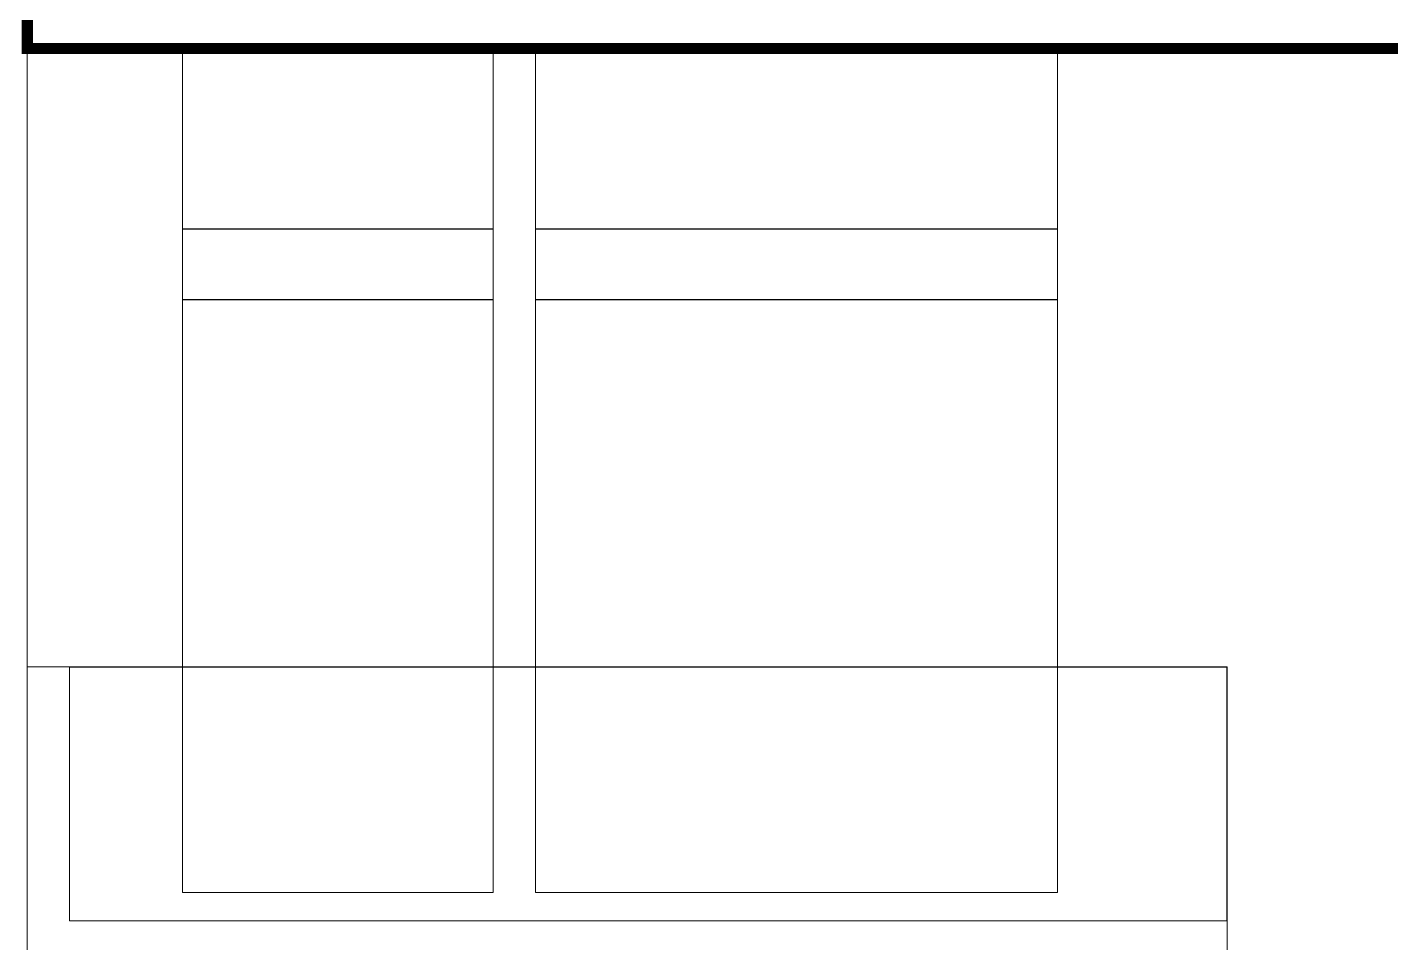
# Model space of a CAD drawing. Header units: metres. Extents: x -58 to 722, y -1100 to 345.
# Drawn here: x 44.465 to 49.295, y -17.879 to -14.636 of the extents above; entities that cross this region are included whole.
import ezdxf

# ---------------------------------------------------------------- set-up
doc = ezdxf.new("R2010")
doc.units = ezdxf.units.M
doc.header["$MEASUREMENT"] = 0
doc.layers.add('FSR_ARQ_29PERFILES ACERO', color=143, linetype='Continuous')
doc.layers.add('muro bajo', color=33, linetype='Continuous', lineweight=9)

msp = doc.modelspace()

# ---------------------------------------------------------------- linework, layer by layer
at = {"layer": 'FSR_ARQ_29PERFILES ACERO', "ltscale": 0.005}
for points in [[(46.115, -15.3512), (45.015, -15.3512)], [(48.115, -15.3512), (46.265, -15.3512)], [(46.115, -15.6012), (45.015, -15.6012)], [(48.115, -15.6012), (46.265, -15.6012)], [(44.615, -16.9012), (48.715, -16.9012)], [(48.715, -17.8012), (48.715, -16.9012)]]:
    msp.add_lwpolyline(points, dxfattribs=at)
at = {"layer": 'muro bajo', "ltscale": 0.005, "const_width": 0.04}
msp.add_lwpolyline([(52.365, -11.2112), (44.465, -11.2112), (44.465, -14.7112), (52.365, -14.7112)], close=True, dxfattribs=at)
at = {"layer": 'muro bajo', "ltscale": 0.005}
for points in [[(44.465, -21.1212), (44.465, -14.4612)], [(52.365, -14.7112), (44.465, -14.7112)], [(45.015, -17.7012), (45.015, -14.7112)], [(46.115, -17.7012), (46.115, -14.7112)], [(46.265, -17.7012), (46.265, -14.7112)], [(48.115, -17.7012), (48.115, -14.7112)], [(44.465, -16.9012), (44.615, -16.9012)], [(44.615, -17.8012), (44.615, -16.9012)], [(46.115, -17.7012), (45.015, -17.7012)], [(48.115, -17.7012), (46.265, -17.7012)], [(44.615, -17.8012), (48.715, -17.8012)], [(48.715, -17.9512), (48.715, -17.8012)]]:
    msp.add_lwpolyline(points, dxfattribs=at)

doc.saveas('drawing.dxf')
